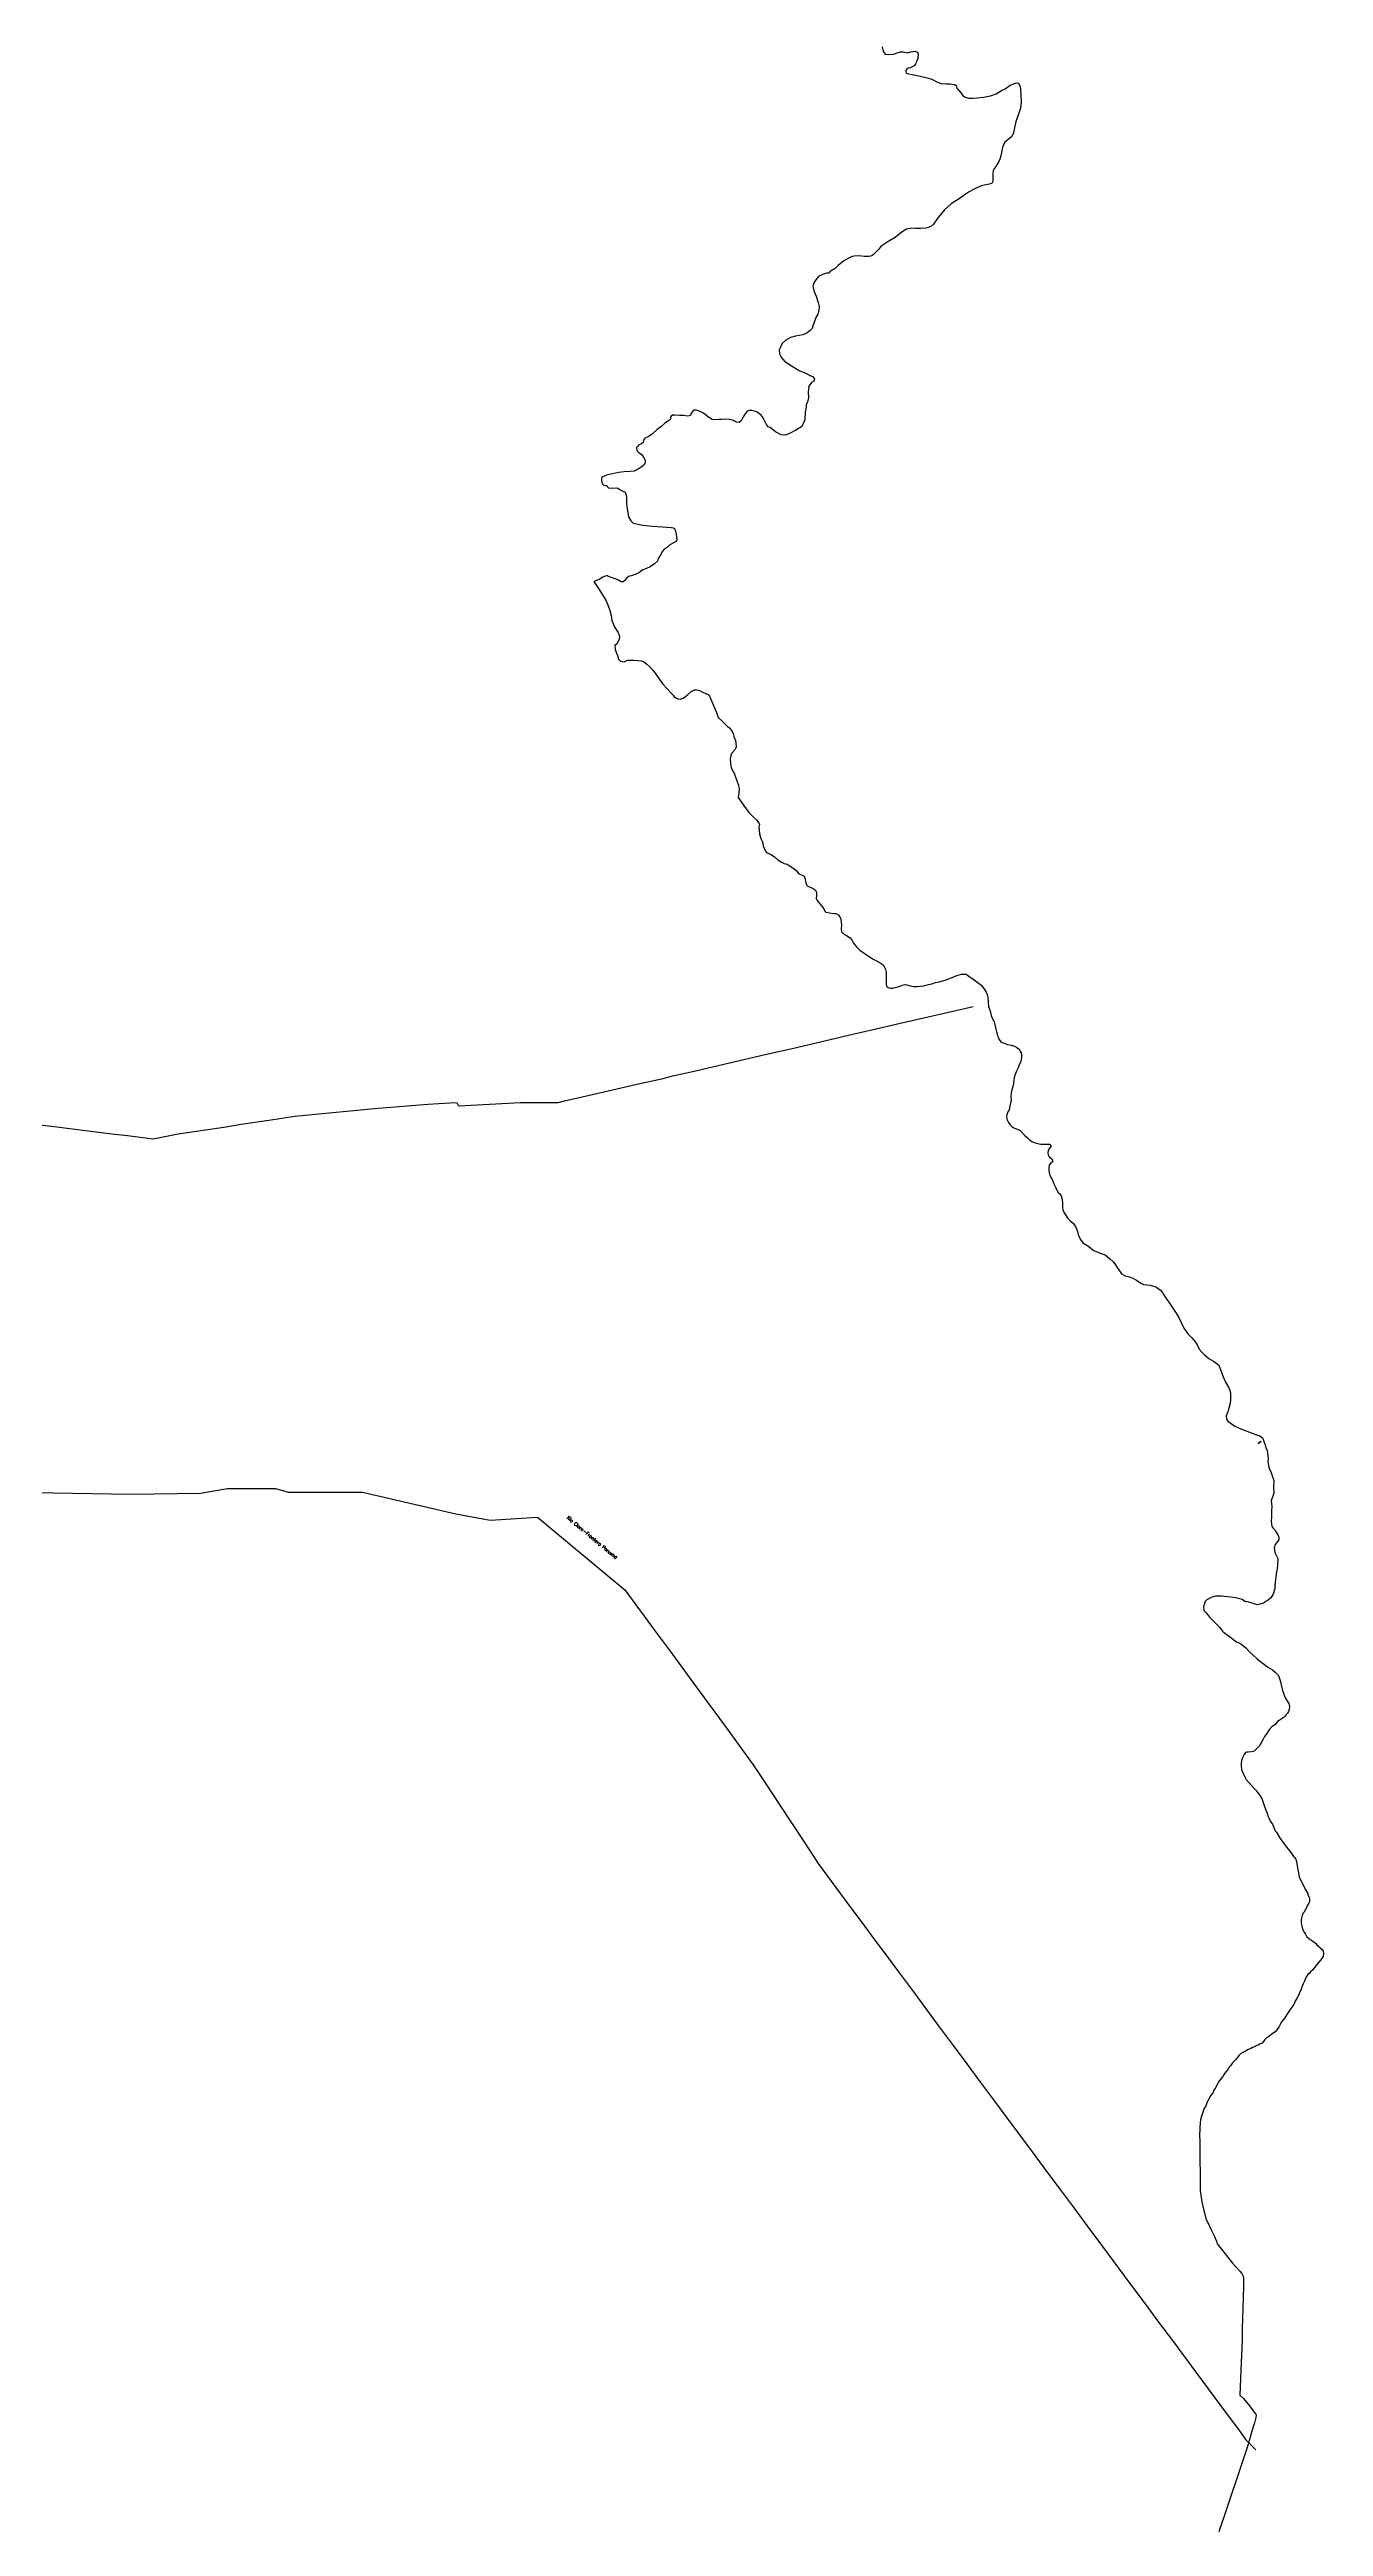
# Model space of a CAD drawing. Extents: x 283583 to 658922, y 889284 to 1241133.
# Drawn here: x 610748 to 629641, y 939080 to 975830 of the extents above; entities that cross this region are included whole.
import ezdxf
from ezdxf.enums import TextEntityAlignment as Align

# ---------------------------------------------------------------- set-up
doc = ezdxf.new("R2010")
doc.units = 0
doc.header["$MEASUREMENT"] = 0
for name, color, linetype in [('230 kV', 14, 'Continuous'), ('Circuito', 40, 'Continuous'), ('PUNTARENAS', 7, 'Continuous')]:
    doc.layers.add(name, color=color, linetype=linetype)
doc.styles.add('COMPLEX', font='COMPLEX', dxfattribs={"height": 0.2})

msp = doc.modelspace()

# ---------------------------------------------------------------- linework, layer by layer
at = {"layer": '230 kV', "color": 16}
msp.add_lwpolyline([(610566, 959881), (610855, 959845), (611008, 959826), (611670, 959744), (611905, 959715), (612284, 959668), (612653, 959740), (613330, 959843), (613589, 959883), (614000, 959947), (614387, 960006), (614538, 960020), (615563, 960120), (616356, 960180), (616685, 960204), (616786, 960205), (616813, 960158), (617730, 960207), (618082, 960207), (618290, 960208), (618385, 960230), (618754, 960316), (619500, 960488), (619848, 960561), (619988, 960601), (620263, 960664), (621361, 960918), (621826, 961025), (622682, 961224), (623071, 961313), (623342, 961377), (623779, 961477), (624081, 961547), (624444, 961630)], dxfattribs=at)
at = {"layer": '230 kV'}
msp.add_lwpolyline([(610230, 954424), (611949, 954397), (612984, 954411), (613387, 954478), (614098, 954478), (614286, 954424), (615388, 954424), (616771, 954102), (617281, 954008), (617984, 954056), (618253, 953832), (619020, 953193), (619280, 952976), (619731, 952362), (619950, 952064), (620377, 951483), (620766, 950953), (621185, 950382), (621381, 950084), (621568, 949797), (621952, 949212), (622145, 948917), (622603, 948300), (622786, 948054), (622990, 947778), (623157, 947554), (623354, 947288), (623559, 947011), (623749, 946755), (623943, 946494), (624148, 946218), (624352, 945943), (624557, 945667), (624764, 945389), (624947, 945141), (625133, 944891), (625320, 944639), (625540, 944343), (625736, 944079), (625913, 943840), (626133, 943543), (626362, 943235), (626772, 942683), (626995, 942383), (627196, 942112), (627400, 941837), (627748, 941368), (628031, 940988), (628245, 940699), (628369, 940533), (628492, 940366), (628637, 940217)], dxfattribs=at)
at = {"layer": 'PUNTARENAS', "color": 241}
msp.add_lwpolyline([(623094, 975870), (623110, 975807), (623142, 975761), (623193, 975755), (623266, 975762), (623319, 975781), (623369, 975797), (623412, 975795), (623473, 975782), (623523, 975793), (623579, 975804), (623621, 975791), (623630, 975758), (623623, 975701), (623606, 975649), (623593, 975617), (623573, 975590), (623543, 975575), (623512, 975560), (623482, 975553), (623458, 975532), (623445, 975518), (623445, 975497), (623450, 975480), (623487, 975467), (623543, 975458), (623613, 975443), (623682, 975430), (623745, 975417), (623785, 975404), (623834, 975389), (623908, 975348), (623967, 975328), (624051, 975323), (624107, 975321), (624168, 975312), (624193, 975295), (624205, 975254), (624240, 975215), (624267, 975182), (624286, 975152), (624317, 975130), (624375, 975110), (624441, 975106), (624506, 975113), (624601, 975122), (624701, 975144), (624786, 975172), (624867, 975220), (624923, 975246), (624994, 975300), (625074, 975330), (625107, 975335), (625122, 975326), (625144, 975281), (625147, 975238), (625151, 975156), (625156, 975049), (625146, 974960), (625120, 974870), (625081, 974760), (625061, 974670), (625042, 974596), (625018, 974538), (624961, 974492), (624918, 974457), (624901, 974431), (624880, 974378), (624872, 974327), (624854, 974254), (624843, 974201), (624828, 974169), (624800, 974127), (624781, 974095), (624757, 974064), (624742, 974030), (624739, 973990), (624737, 973927), (624736, 973873), (624722, 973844), (624664, 973825), (624607, 973818), (624564, 973809), (624461, 973756), (624378, 973712), (624313, 973669), (624239, 973616), (624121, 973541), (624019, 973453), (623930, 973342), (623910, 973319), (623856, 973238), (623828, 973210), (623791, 973194), (623743, 973178), (623666, 973176), (623590, 973176), (623530, 973180), (623456, 973162), (623395, 973123), (623287, 973040), (623195, 972985), (623128, 972944), (623072, 972902), (623040, 972865), (622998, 972819), (622973, 972794), (622942, 972768), (622905, 972759), (622831, 972759), (622757, 972769), (622683, 972762), (622651, 972760), (622600, 972736), (622526, 972693), (622442, 972626), (622398, 972582), (622338, 972547), (622322, 972529), (622308, 972514), (622270, 972510), (622209, 972492), (622151, 972460), (622114, 972415), (622085, 972367), (622069, 972312), (622087, 972238), (622116, 972172), (622145, 972076), (622164, 972017), (622158, 971961), (622141, 971905), (622111, 971852), (622095, 971796), (622072, 971743), (622060, 971692), (622035, 971665), (621981, 971623), (621921, 971598), (621812, 971575), (621736, 971556), (621669, 971517), (621615, 971466), (621592, 971422), (621571, 971376), (621576, 971316), (621599, 971267), (621654, 971202), (621752, 971136), (621863, 971069), (621958, 971029), (622037, 970990), (622069, 970978), (622092, 970941), (622081, 970907), (622048, 970890), (622011, 970833), (621999, 970745), (622002, 970668), (621988, 970597), (621971, 970562), (621967, 970527), (621953, 970444), (621949, 970341), (621937, 970297), (621898, 970232), (621815, 970184), (621722, 970131), (621659, 970108), (621597, 970115), (621516, 970159), (621435, 970224), (621410, 970228), (621380, 970268), (621361, 970307), (621333, 970365), (621301, 970407), (621243, 970449), (621202, 970463), (621162, 970472), (621128, 970474), (621095, 970463), (621063, 970426), (621035, 970379), (621007, 970319), (620977, 970296), (620938, 970303), (620889, 970326), (620836, 970340), (620762, 970345), (620711, 970341), (620681, 970341), (620601, 970337), (620564, 970344), (620501, 970391), (620446, 970433), (620395, 970458), (620342, 970479), (620307, 970479), (620286, 970463), (620266, 970435), (620252, 970400), (620212, 970391), (620152, 970401), (620092, 970401), (620022, 970403), (619988, 970403), (619967, 970392), (619955, 970373), (619955, 970348), (619932, 970325), (619870, 970283), (619814, 970234), (619758, 970191), (619689, 970128), (619642, 970091), (619612, 970080), (619571, 970057), (619561, 970043), (619552, 969999), (619524, 969976), (619485, 969964), (619471, 969946), (619452, 969923), (619459, 969879), (619487, 969849), (619526, 969821), (619545, 969798), (619563, 969772), (619579, 969735), (619579, 969700), (619568, 969666), (619521, 969631), (619480, 969603), (619417, 969576), (619358, 969568), (619272, 969563), (619184, 969554), (619096, 969536), (619006, 969515), (618941, 969487), (618934, 969457), (618937, 969404), (618960, 969371), (618992, 969362), (619015, 969362), (619024, 969339), (619036, 969327), (619087, 969323), (619166, 969327), (619207, 969304), (619249, 969278), (619283, 969262), (619300, 969225), (619306, 969174), (619306, 969082), (619325, 968954), (619334, 968894), (619368, 968838), (619405, 968804), (619549, 968773), (619688, 968757), (619833, 968747), (619965, 968740), (620004, 968734), (620022, 968716), (620029, 968684), (620040, 968637), (620047, 968602), (620050, 968556), (620040, 968531), (620003, 968512), (619945, 968480), (619908, 968443), (619862, 968415), (619834, 968378), (619806, 968325), (619776, 968277), (619762, 968237), (619718, 968198), (619655, 968154), (619602, 968129), (619547, 968110), (619486, 968064), (619433, 968043), (619375, 968023), (619334, 968011), (619301, 967981), (619280, 967951), (619257, 967933), (619225, 967933), (619176, 967961), (619030, 968016), (619016, 968026), (618952, 968000), (618898, 967968), (618822, 967938), (618897, 967819), (619003, 967652), (619035, 967578), (619056, 967506), (619077, 967430), (619086, 967360), (619111, 967298), (619132, 967254), (619176, 967184), (619189, 967157), (619202, 967109), (619193, 967067), (619161, 967014), (619131, 966989), (619135, 966926), (619156, 966875), (619172, 966838), (619188, 966787), (619216, 966757), (619271, 966745), (619318, 966768), (619338, 966771), (619401, 966768), (619473, 966764), (619526, 966761), (619558, 966752), (619607, 966712), (619653, 966673), (619688, 966627), (619743, 966555), (619794, 966485), (619842, 966416), (619907, 966342), (619960, 966284), (619995, 966252), (620010, 966226), (620037, 966211), (620067, 966195), (620102, 966189), (620143, 966204), (620180, 966233), (620212, 966261), (620265, 966305), (620312, 966329), (620341, 966331), (620378, 966323), (620445, 966290), (620489, 966272), (620511, 966266), (620536, 966236), (620556, 966192), (620580, 966131), (620609, 966062), (620628, 966018), (620644, 965977), (620665, 965921), (620725, 965867), (620804, 965787), (620832, 965765), (620863, 965724), (620893, 965670), (620898, 965630), (620920, 965578), (620928, 965541), (620930, 965485), (620917, 965446), (620857, 965380), (620850, 965352), (620842, 965306), (620848, 965239), (620857, 965178), (620886, 965115), (620900, 965094), (620915, 965049), (620935, 964995), (620963, 964923), (620976, 964866), (620970, 964793), (620961, 964730), (621040, 964619), (621118, 964508), (621186, 964438), (621231, 964402), (621260, 964356), (621276, 964335), (621268, 964292), (621270, 964248), (621277, 964192), (621291, 964140), (621303, 964112), (621319, 964083), (621325, 964053), (621333, 964014), (621357, 963958), (621382, 963916), (621451, 963884), (621501, 963850), (621551, 963808), (621596, 963777), (621641, 963753), (621689, 963745), (621730, 963715), (621786, 963681), (621828, 963642), (621859, 963601), (621909, 963578), (621940, 963564), (621952, 963520), (621959, 963488), (621973, 963441), (621986, 963421), (622028, 963404), (622075, 963380), (622101, 963362), (622121, 963330), (622121, 963281), (622117, 963235), (622137, 963199), (622174, 963156), (622202, 963120), (622232, 963078), (622244, 963048), (622263, 963031), (622316, 963020), (622378, 963012), (622411, 963010), (622434, 963002), (622450, 962987), (622469, 962960), (622481, 962928), (622489, 962878), (622493, 962839), (622489, 962779), (622494, 962741), (622523, 962711), (622567, 962685), (622620, 962652), (622650, 962608), (622671, 962571), (622718, 962516), (622763, 962468), (622816, 962432), (622888, 962383), (622953, 962340), (623020, 962305), (623067, 962280), (623109, 962249), (623130, 962217), (623144, 962181), (623156, 962139), (623156, 962047), (623158, 962008), (623156, 961956), (623162, 961933), (623187, 961914), (623220, 961903), (623251, 961902), (623290, 961911), (623348, 961928), (623399, 961947), (623432, 961956), (623462, 961954), (623513, 961940), (623562, 961928), (623613, 961929), (623663, 961934), (623708, 961938), (623782, 961957), (623831, 961968), (623889, 961985), (623944, 961997), (624033, 962024), (624136, 962063), (624205, 962091), (624274, 962110), (624342, 962111), (624381, 962083), (624459, 962028), (624534, 961972), (624568, 961944), (624606, 961896), (624637, 961846), (624652, 961808), (624665, 961763), (624668, 961704), (624675, 961633), (624692, 961582), (624714, 961499), (624730, 961457), (624755, 961406), (624768, 961365), (624772, 961338), (624783, 961294), (624794, 961257), (624806, 961204), (624817, 961165), (624841, 961127), (624861, 961101), (624906, 961085), (624957, 961069), (625012, 961058), (625059, 961043), (625095, 961025), (625126, 960996), (625144, 960969), (625160, 960946), (625163, 960911), (625163, 960882), (625157, 960835), (625141, 960794), (625124, 960749), (625111, 960723), (625089, 960674), (625071, 960621), (625056, 960571), (625037, 960457), (625018, 960396), (625010, 960348), (625007, 960289), (625008, 960243), (624997, 960178), (624978, 960100), (624966, 960077), (624945, 960027), (624942, 959988), (624951, 959948), (624970, 959912), (624990, 959878), (625021, 959850), (625049, 959832), (625074, 959823), (625111, 959807), (625144, 959790), (625185, 959746), (625214, 959718), (625253, 959682), (625286, 959650), (625325, 959624), (625382, 959603), (625449, 959590), (625510, 959588), (625565, 959588), (625578, 959587), (625596, 959576), (625598, 959552), (625575, 959519), (625558, 959493), (625551, 959459), (625558, 959430), (625572, 959400), (625591, 959385), (625608, 959370), (625623, 959351), (625621, 959328), (625593, 959303), (625574, 959275), (625566, 959237), (625566, 959195), (625576, 959146), (625593, 959106), (625613, 959075), (625632, 959031), (625649, 958988), (625672, 958940), (625689, 958908), (625708, 958874), (625729, 958853), (625744, 958830), (625761, 958791), (625767, 958760), (625769, 958730), (625769, 958696), (625771, 958652), (625777, 958612), (625796, 958571), (625817, 958540), (625847, 958493), (625887, 958453), (625927, 958415), (625969, 958356), (625995, 958295), (626002, 958246), (626026, 958188), (626071, 958127), (626159, 958075), (626196, 958043), (626235, 958013), (626296, 957988), (626330, 957972), (626375, 957955), (626402, 957945), (626433, 957924), (626472, 957888), (626519, 957847), (626548, 957813), (626582, 957759), (626624, 957696), (626647, 957665), (626700, 957637), (626765, 957620), (626812, 957601), (626870, 957573), (626904, 957548), (626934, 957526), (626973, 957507), (627071, 957496), (627121, 957483), (627155, 957471), (627192, 957446), (627224, 957421), (627252, 957390), (627276, 957352), (627301, 957316), (627331, 957265), (627346, 957243), (627447, 957095), (627497, 957017), (627570, 956861), (627632, 956774), (627694, 956711), (627745, 956649), (627771, 956600), (627797, 956547), (627835, 956504), (627874, 956467), (627939, 956409), (628009, 956367), (628047, 956345), (628089, 956308), (628120, 956231), (628152, 956135), (628190, 956057), (628234, 955981), (628248, 955948), (628265, 955899), (628265, 955829), (628264, 955789), (628253, 955722), (628234, 955655), (628223, 955618), (628206, 955585), (628200, 955560), (628204, 955510), (628221, 955481), (628256, 955456), (628327, 955407), (628418, 955365), (628544, 955318), (628648, 955277), (628699, 955259), (628735, 955231), (628752, 955198), (628764, 955161), (628775, 955130), (628786, 955081), (628806, 955049), (628812, 954999), (628819, 954932), (628817, 954880), (628832, 954796), (628851, 954740), (628865, 954716), (628883, 954670), (628903, 954600), (628898, 954500), (628904, 954410), (628867, 954297), (628878, 954214), (628873, 954147), (628872, 954054), (628867, 953993), (628877, 953917), (628897, 953891), (628922, 953866), (628942, 953831), (628969, 953781), (628981, 953756), (628979, 953719), (628926, 953647), (628908, 953600), (628921, 953530), (628940, 953490), (628966, 953441), (628966, 953398), (628959, 953373), (628958, 953333), (628948, 953264), (628942, 953219), (628936, 953165), (628931, 953127), (628921, 953035), (628918, 952990), (628895, 952914), (628859, 952859), (628824, 952826), (628753, 952780), (628696, 952763), (628657, 952756), (628597, 952772), (628533, 952791), (628477, 952804), (628436, 952835), (628336, 952860), (628269, 952866), (628129, 952882), (628039, 952883), (627975, 952864), (627913, 952830), (627886, 952802), (627871, 952760), (627861, 952717), (627868, 952672), (627909, 952632), (627953, 952570), (628001, 952520), (628046, 952476), (628098, 952423), (628144, 952365), (628194, 952325), (628235, 952292), (628281, 952259), (628335, 952217), (628362, 952200), (628402, 952185), (628433, 952163), (628488, 952114), (628549, 952053), (628600, 952005), (628656, 951955), (628710, 951908), (628765, 951869), (628816, 951831), (628851, 951811), (628885, 951788), (628924, 951753), (628955, 951725), (628974, 951703), (628988, 951660), (629002, 951612), (629012, 951567), (629022, 951522), (629036, 951481), (629057, 951415), (629074, 951376), (629117, 951303), (629128, 951291), (629134, 951269), (629136, 951236), (629134, 951205), (629123, 951172), (629108, 951147), (629094, 951130), (629072, 951097), (629028, 951065), (628983, 951038), (628962, 951024), (628923, 950980), (628876, 950944), (628844, 950916), (628826, 950885), (628802, 950844), (628769, 950798), (628749, 950763), (628726, 950724), (628713, 950701), (628697, 950668), (628669, 950637), (628644, 950614), (628616, 950583), (628576, 950572), (628524, 950567), (628506, 950568), (628484, 950562), (628463, 950534), (628441, 950486), (628426, 950445), (628423, 950401), (628423, 950353), (628431, 950297), (628456, 950239), (628495, 950163), (628537, 950113), (628616, 950030), (628636, 950002), (628697, 949925), (628726, 949878), (628742, 949838), (628774, 949745), (628805, 949664), (628820, 949611), (628858, 949539), (628887, 949498), (628914, 949427), (628926, 949403), (628943, 949381), (629001, 949286), (629026, 949251), (629118, 949131), (629159, 949081), (629198, 949018), (629210, 949004), (629230, 948979), (629246, 948915), (629256, 948853), (629261, 948822), (629283, 948720), (629297, 948685), (629347, 948589), (629372, 948534), (629409, 948471), (629411, 948451), (629428, 948418), (629436, 948386), (629433, 948353), (629419, 948320), (629400, 948292), (629390, 948258), (629370, 948224), (629348, 948191), (629333, 948172), (629326, 948143), (629314, 948107), (629311, 948078), (629310, 948040), (629314, 948008), (629324, 947964), (629336, 947934), (629355, 947895), (629376, 947869), (629397, 947830), (629437, 947794), (629484, 947764), (629521, 947736), (629543, 947708), (629571, 947686), (629594, 947664), (629621, 947638), (629635, 947614), (629641, 947581), (629638, 947538), (629614, 947503), (629596, 947483), (629571, 947454), (629542, 947417), (629510, 947375), (629482, 947338), (629450, 947310), (629431, 947282), (629410, 947267), (629378, 947223), (629358, 947170), (629338, 947130), (629319, 947083), (629305, 947038), (629292, 947010), (629274, 946965), (629250, 946922), (629222, 946874), (629200, 946824), (629158, 946767), (629130, 946722), (629109, 946692), (629081, 946650), (629055, 946608), (629025, 946572), (629005, 946539), (628978, 946489), (628955, 946452), (628923, 946416), (628875, 946384), (628828, 946345), (628796, 946327), (628774, 946303), (628754, 946277), (628730, 946252), (628704, 946240), (628682, 946227), (628654, 946216), (628626, 946199), (628588, 946185), (628565, 946171), (628524, 946154), (628484, 946134), (628445, 946114), (628413, 946093), (628388, 946066), (628364, 946037), (628341, 946006), (628294, 945957), (628264, 945915), (628244, 945893), (628222, 945858), (628194, 945826), (628169, 945792), (628147, 945755), (628125, 945728), (628103, 945700), (628086, 945677), (628075, 945657), (628053, 945610), (628033, 945580), (628017, 945551), (628006, 945517), (627979, 945488), (627963, 945464), (627951, 945439), (627929, 945405), (627915, 945374), (627891, 945312), (627869, 945276), (627852, 945223), (627833, 945167), (627818, 945111), (627811, 945072), (627806, 944991), (627804, 944870), (627806, 944806), (627810, 944513), (627807, 944462), (627812, 944371), (627813, 944223), (627814, 944062), (627838, 943898), (627861, 943789), (627902, 943633), (627924, 943590), (627976, 943479), (628013, 943401), (628055, 943312), (628066, 943272), (628128, 943192), (628220, 943078), (628294, 942984), (628399, 942866), (628429, 942834), (628451, 942791), (628457, 942759), (628457, 942645), (628444, 942313), (628438, 942019), (628434, 941844), (628417, 941401), (628402, 941030), (628455, 940980), (628542, 940868), (628599, 940794), (628639, 940748), (628644, 940728), (628637, 940694), (628617, 940619), (628581, 940493), (628546, 940370), (628512, 940250), (628411, 939956), (628404, 939940), (628207, 939352), (628090, 939000)], dxfattribs=at)
for points in [[(628675, 955149), (628714, 955175), (628714, 955175)], [(628714, 955175), (628715, 955175), (628718, 955177)]]:
    msp.add_lwpolyline(points, close=True, dxfattribs=at)

# ---------------------------------------------------------------- texts
at = {"layer": 'Circuito', "style": 'COMPLEX'}
msp.add_text('Rio Claro-Frontera Panamá', height=50, rotation=-39.7866, dxfattribs=at).set_placement((618779, 953733), align=Align.CENTER)

doc.saveas('drawing.dxf')
